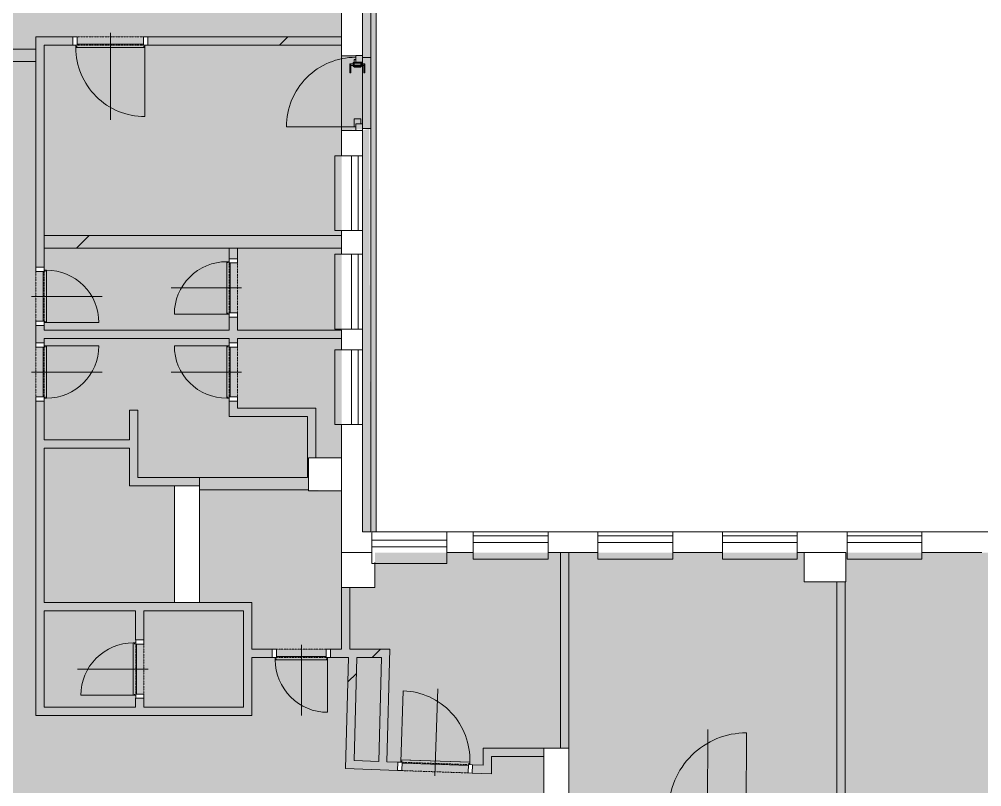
# Model space of a CAD drawing. Header units: millimetres. Extents: x 46521 to 258066, y -45352 to 20466.
# Drawn here: x 147724 to 159309, y -20402 to -11168 of the extents above; entities that cross this region are included whole.
import ezdxf

# ---------------------------------------------------------------- set-up
doc = ezdxf.new("R2010")
doc.units = ezdxf.units.MM
doc.linetypes.add('Čerchovaná se dvěma tečkami', pattern=[2.59, 1, -0.53, 0, -0.53, 0, -0.53])
for name, color, linetype, lineweight in [('A-DETL-GENF', 92, 'Continuous', 13), ('A-DETL-THIN', 151, 'Continuous', 13), ('A-DOOR', 31, 'Continuous', 13), ('A-DOOR-FRAM', 31, 'Continuous', 25), ('A-FLOR', 192, 'Continuous', 13), ('A-GENM', 13, 'Continuous', 13), ('A-GLAZ', 151, 'Continuous', 13), ('A-GLAZ-SILL', 1, 'Continuous', 13), ('A-WALL', 113, 'Continuous', 13), ('A-WALL-PATT', 111, 'Continuous', 35), ('S-COLS', 52, 'Continuous', 13)]:
    doc.layers.add(name, color=color, linetype=linetype, lineweight=lineweight)
pattern_1 = [(45, (128393, 0), (-4242.6, 4242.6), [])]

# ---------------------------------------------------------------- blocks, each defined once
blk = doc.blocks.new('DVERE_1k_oblozka - DD03_01_800x1970_koupelna-1549498-Mapka _ závislý 6')
at = {"layer": 'A-DOOR', "lineweight": 9}
for p, q in [((0, -103), (0, 947)), ((-415, 47), (-415, 907)), ((-400, 47), (-450, 47)), ((-450, 47), (-450, -53)), ((415, 77), (-415, 77)), ((-415, 77), (-415, 62)), ((-415, 62), (-400, 62)), ((-400, -53), (-400, 47)), ((-400, 37), (400, 37)), ((305, 77), (-305, 77)), ((400, 62), (415, 62)), ((450, 47), (400, 47)), ((400, 47), (400, -53)), ((415, 62), (415, 77)), ((415, 77), (415, 47)), ((450, -53), (450, 47)), ((-450, -53), (-400, -53)), ((400, -53), (450, -53))]:
    blk.add_line(p, q, dxfattribs=at)
at = {"layer": 'A-DOOR', "linetype": 'Čerchovaná se dvěma tečkami', "lineweight": 9}
for p, q in [((-400, 47), (400, 47)), ((-400, -53), (400, -53))]:
    blk.add_line(p, q, dxfattribs=at)
at = {"layer": 'A-DOOR', "lineweight": 9}
blk.add_arc((-415, 77), 830, 360, 90, dxfattribs=at)
at = {"layer": 'A-DOOR-FRAM', "lineweight": 9}
for p, q in [((-400, 47), (-450, 47)), ((-400, -53), (-400, 47)), ((400, 47), (400, -53)), ((400, 47), (450, 47)), ((-450, -53), (-400, -53)), ((450, -53), (400, -53))]:
    blk.add_line(p, q, dxfattribs=at)
blk = doc.blocks.new('DVERE_1k_oblozka - DD03_01_900x1970_koupelna-1549502-Mapka _ závislý 6')
at = {"layer": 'A-DOOR', "lineweight": 9}
for p, q in [((0, 128), (0, -1072)), ((-500, 78), (-450, 78)), ((-500, -72), (-500, 78)), ((-450, 78), (-450, -72)), ((450, 78), (500, 78)), ((450, -72), (450, 78)), ((500, 78), (500, -72)), ((-450, -72), (-500, -72)), ((-465, -72), (-465, -1032)), ((-465, -87), (-450, -87)), ((-465, -102), (-465, -87)), ((465, -102), (-465, -102)), ((-450, -62), (450, -62)), ((355, -102), (-355, -102)), ((500, -72), (450, -72)), ((450, -87), (465, -87)), ((465, -102), (465, -72)), ((465, -87), (465, -102))]:
    blk.add_line(p, q, dxfattribs=at)
at = {"layer": 'A-DOOR', "linetype": 'Čerchovaná se dvěma tečkami', "lineweight": 9}
for p, q in [((-450, 78), (450, 78)), ((-450, -72), (450, -72))]:
    blk.add_line(p, q, dxfattribs=at)
at = {"layer": 'A-DOOR', "lineweight": 9}
blk.add_arc((-465, -102), 930, 270, 0, dxfattribs=at)
at = {"layer": 'A-DOOR-FRAM', "lineweight": 9}
for p, q in [((-500, 78), (-450, 78)), ((-450, 78), (-450, -72)), ((450, -72), (450, 78)), ((500, 78), (450, 78)), ((-450, -72), (-500, -72)), ((450, -72), (500, -72))]:
    blk.add_line(p, q, dxfattribs=at)
blk = doc.blocks.new('DVERE_1k_oblozka - DD03_01_600x1970_koupelna-1549500-Mapka _ závislý 6')
at = {"layer": 'A-DOOR', "lineweight": 9}
for p, q in [((-315, 47), (-315, 707)), ((0, -103), (0, 747)), ((-300, 47), (-350, 47)), ((-350, 47), (-350, -53)), ((315, 77), (-315, 77)), ((-315, 77), (-315, 62)), ((-315, 62), (-300, 62)), ((-300, -53), (-300, 47)), ((-300, 37), (300, 37)), ((205, 77), (-205, 77)), ((300, 62), (315, 62)), ((350, 47), (300, 47)), ((300, 47), (300, -53)), ((315, 62), (315, 77)), ((315, 77), (315, 47)), ((350, -53), (350, 47)), ((-350, -53), (-300, -53)), ((300, -53), (350, -53))]:
    blk.add_line(p, q, dxfattribs=at)
at = {"layer": 'A-DOOR', "linetype": 'Čerchovaná se dvěma tečkami', "lineweight": 9}
for p, q in [((-300, 47), (300, 47)), ((-300, -53), (300, -53))]:
    blk.add_line(p, q, dxfattribs=at)
at = {"layer": 'A-DOOR', "lineweight": 9}
blk.add_arc((-315, 77), 630, 360, 90, dxfattribs=at)
at = {"layer": 'A-DOOR-FRAM', "lineweight": 9}
for p, q in [((-300, 47), (-350, 47)), ((-300, -53), (-300, 47)), ((300, 47), (300, -53)), ((300, 47), (350, 47)), ((-350, -53), (-300, -53)), ((350, -53), (300, -53))]:
    blk.add_line(p, q, dxfattribs=at)
blk = doc.blocks.new('DVERE_1k_oblozka - DD03_01_600x1970_koupelna-1549499-Mapka _ závislý 6')
at = {"layer": 'A-DOOR', "lineweight": 9}
for p, q in [((-350, 53), (-300, 53)), ((-350, -47), (-350, 53)), ((-300, 53), (-300, -47)), ((0, 103), (0, -747)), ((300, 53), (350, 53)), ((300, -47), (300, 53)), ((350, 53), (350, -47)), ((-300, -47), (-350, -47)), ((-315, -47), (-315, -707)), ((-315, -62), (-300, -62)), ((-315, -77), (-315, -62)), ((315, -77), (-315, -77)), ((-300, -37), (300, -37)), ((205, -77), (-205, -77)), ((350, -47), (300, -47)), ((300, -62), (315, -62)), ((315, -77), (315, -47)), ((315, -62), (315, -77))]:
    blk.add_line(p, q, dxfattribs=at)
at = {"layer": 'A-DOOR', "linetype": 'Čerchovaná se dvěma tečkami', "lineweight": 9}
for p, q in [((-300, 53), (300, 53)), ((-300, -47), (300, -47))]:
    blk.add_line(p, q, dxfattribs=at)
at = {"layer": 'A-DOOR', "lineweight": 9}
blk.add_arc((-315, -77), 630, 270, 0, dxfattribs=at)
at = {"layer": 'A-DOOR-FRAM', "lineweight": 9}
for p, q in [((-350, 53), (-300, 53)), ((-300, 53), (-300, -47)), ((300, -47), (300, 53)), ((350, 53), (300, 53)), ((-300, -47), (-350, -47)), ((300, -47), (350, -47))]:
    blk.add_line(p, q, dxfattribs=at)
blk = doc.blocks.new('DVERE_1k_oblozka - DD03_01_800x1970_koupelna-V20-Mapka _ závislý 6')
at = {"layer": 'A-DOOR', "lineweight": 9}
for p, q in [((0, -103), (0, 947)), ((-415, 47), (-415, 907)), ((-400, 47), (-450, 47)), ((-450, 47), (-450, -53)), ((415, 77), (-415, 77)), ((-415, 77), (-415, 62)), ((-415, 62), (-415, 77)), ((-415, 62), (-400, 62)), ((-400, -53), (-400, 47)), ((-400, 37), (400, 37)), ((305, 77), (-305, 77)), ((400, 62), (415, 62)), ((415, 62), (400, 62)), ((450, 47), (400, 47)), ((400, 47), (400, -53)), ((415, 62), (415, 77)), ((415, 77), (415, 47)), ((450, -53), (450, 47)), ((-450, -53), (-400, -53)), ((400, -53), (450, -53))]:
    blk.add_line(p, q, dxfattribs=at)
at = {"layer": 'A-DOOR', "linetype": 'Čerchovaná se dvěma tečkami', "lineweight": 9}
for p, q in [((-400, 47), (400, 47)), ((-400, -53), (400, -53))]:
    blk.add_line(p, q, dxfattribs=at)
at = {"layer": 'A-DOOR', "lineweight": 9}
blk.add_arc((-415, 77), 830, 360, 90, dxfattribs=at)
at = {"layer": 'A-DOOR-FRAM', "lineweight": 9}
for p, q in [((-400, 47), (-450, 47)), ((-400, -53), (-400, 47)), ((400, 47), (400, -53)), ((400, 47), (450, 47)), ((-450, -53), (-400, -53)), ((450, -53), (400, -53))]:
    blk.add_line(p, q, dxfattribs=at)
blk = doc.blocks.new('OKNO_1k_nadsvetlik - OKNO_1k_nadsvetlik_900 x 1500-1969487-Mapka _ závislý 6')
at = {"layer": 'A-GLAZ', "color": 51, "lineweight": 9}
for p, q in [((-450, 126), (450, 126)), ((-450, 25), (-450, 126)), ((450, 126), (450, 25)), ((450, 25), (-450, 25)), ((-450, 25), (450, 25)), ((-450, -55), (-450, 25)), ((450, 25), (450, -55)), ((450, -55), (-450, -55))]:
    blk.add_line(p, q, dxfattribs=at)
blk = doc.blocks.new('parapet s nosem_vnitní - parapet s nosem_vnitní-1280301-Mapka _ závislý 6')
at = {"layer": 'A-GENM', "color": 51, "lineweight": 9}
for p, q in [((-450, -190), (-450, 0)), ((450, 0), (450, -190)), ((-450, -190), (-450, -200)), ((-450, -200), (450, -200)), ((-450, -200), (450, -200)), ((450, -200), (450, -190))]:
    blk.add_line(p, q, dxfattribs=at)
blk = doc.blocks.new('OKNO_1k_nadsvetlik - OKNO_1k_nadsvetlik_900 x 1500-1969459-Mapka _ závislý 6')
at = {"layer": 'A-GLAZ', "lineweight": 9}
for p, q in [((-450, 126), (450, 126)), ((-450, 75), (-450, 126)), ((450, 126), (450, 75)), ((450, 75), (-450, 75)), ((-450, 75), (450, 75)), ((-450, -5), (-450, 75)), ((450, 75), (450, -5)), ((450, -5), (-450, -5))]:
    blk.add_line(p, q, dxfattribs=at)
blk = doc.blocks.new('parapet s nosem_vnitní - parapet s nosem_vnitní-V25-Mapka _ závislý 6')
at = {"layer": 'A-GENM', "lineweight": 9}
for p, q in [((-450, -190), (-450, 0)), ((450, 0), (450, -190)), ((-450, -190), (-450, -200)), ((-450, -200), (450, -200)), ((-450, -200), (450, -200)), ((450, -200), (450, -190))]:
    blk.add_line(p, q, dxfattribs=at)
blk = doc.blocks.new('OKNO_dvere vchod_1k_nadsvetlik - vstupni dvere 1100_2435 2-1384119-Mapka _ závislý 6')
at = {"layer": 'A-GLAZ', "lineweight": 9}
for p, q in [((-995, -45), (-995, 790)), ((-347, 25), (-237, 25)), ((-237, 25), (-347, 25)), ((-347, 25), (-347, 12)), ((-347, 12), (-347, 25)), ((-347, 12), (-237, 12)), ((-237, 12), (-347, 12)), ((-257, 12), (-257, -142)), ((-237, 12), (-257, 12)), ((-237, 12), (-257, 12)), ((-237, 25), (-237, 12)), ((-237, 25), (-237, 12)), ((-237, -142), (-237, 12)), ((-1040, -45), (-960, -45)), ((-1040, -125), (-1040, -45)), ((-995, -25), (-900, -25)), ((-995, -45), (-995, -25)), ((-960, -45), (-995, -45)), ((-960, -105), (-960, -45)), ((-960, -45), (-960, -125)), ((-900, -105), (-960, -105)), ((-900, -25), (-900, -105)), ((-280, -25), (-185, -25)), ((-280, -105), (-280, -25)), ((-220, -105), (-280, -105)), ((-270, -15), (-270, -115)), ((-224, -15), (-270, -15)), ((-224, -15), (-270, -15)), ((-224, -15), (-270, -15)), ((-224, -15), (-270, -15)), ((-270, -115), (-224, -115)), ((-270, -115), (-224, -115)), ((-270, -115), (-224, -115)), ((-270, -115), (-224, -115)), ((-251, -15), (-243, -15)), ((-251, -15), (-243, -15)), ((-243, -115), (-251, -115)), ((-243, -115), (-251, -115)), ((-224, -115), (-224, -15)), ((-224, -44), (-224, -15)), ((-185, -45), (-220, -45)), ((-220, -45), (-220, -105)), ((-220, -45), (-140, -45)), ((-220, -125), (-220, -45)), ((-185, -25), (-185, -45)), ((-140, -45), (-140, -125)), ((-960, -125), (-1040, -125)), ((-347, -142), (-237, -142)), ((-237, -142), (-347, -142)), ((-347, -155), (-347, -142)), ((-347, -142), (-347, -155)), ((-347, -155), (-237, -155)), ((-237, -155), (-347, -155)), ((-257, -142), (-237, -142)), ((-257, -142), (-237, -142)), ((-237, -142), (-237, -155)), ((-237, -142), (-237, -155)), ((-140, -125), (-220, -125))]:
    blk.add_line(p, q, dxfattribs=at)
blk.add_arc((-995, -45), 835, 360, 90, dxfattribs=at)
at = {"layer": 'A-GLAZ-SILL', "lineweight": 9}
blk.add_line((-1040, 125), (-140, 125), dxfattribs=at)
blk = doc.blocks.new('OKNO_1k - OKNO_1k_900x1000-2034286-Mapka _ závislý 6')
at = {"layer": 'A-GLAZ', "lineweight": 9}
for p, q in [((-450, 126), (450, 126)), ((-450, 75), (-450, 126)), ((450, 126), (450, 75)), ((450, 75), (-450, 75)), ((-450, 75), (450, 75)), ((-450, -5), (-450, 75)), ((450, 75), (450, -5)), ((450, -5), (-450, -5))]:
    blk.add_line(p, q, dxfattribs=at)
blk = doc.blocks.new('Betonový pravoúhlý sloup - 400 x 420mm-2278915-Mapka _ závislý 6')
at = {"layer": 'S-COLS', "lineweight": 9}
h = blk.add_hatch(dxfattribs=at)
h.set_pattern_fill('FP_130', color=256, style=0, pattern_type=2)
h.set_pattern_definition([(45, (-23410, 17795), (-7184.2, 7184.2), []), (45, (-20537, 17795), (-7184.2, 7184.2), []), (45, (-14789, 17795), (-4310.5, 10058), [4064, -2032, 67, -1965])])
h.paths.add_polyline_path([(165, -210), (200, -210), (200, 85), (165, 90), (165, 210), (-200, 210), (-200, -210), (133, -210)])
for p, q in [((165, 210), (-200, 210)), ((-200, 210), (-200, -210)), ((200, -210), (200, 90)), ((-200, -210), (200, -210))]:
    blk.add_line(p, q, dxfattribs=at)
blk = doc.blocks.new('Betonový čtvercový sloup - 400 x 400-V131-Mapka _ závislý 6')
at = {"layer": 'S-COLS', "lineweight": 9}
h = blk.add_hatch(dxfattribs=at)
h.set_pattern_fill('FP_131', color=256, style=0, pattern_type=2)
h.set_pattern_definition([(45, (-23010, 16643), (-7184.2, 7184.2), []), (45, (-20137, 16643), (-7184.2, 7184.2), []), (45, (-14389, 16643), (-4310.5, 10058), [4064, -2032, 67, -1965])])
h.paths.add_polyline_path([(-200, -200), (200, -200), (200, 200), (-200, 200)])
for p, q in [((200, 200), (-200, 200)), ((-200, 200), (-200, -200)), ((200, -200), (200, 200)), ((-200, -200), (200, -200))]:
    blk.add_line(p, q, dxfattribs=at)
blk = doc.blocks.new('Betonový pravoúhlý sloup - 350 x 500mm-V132-Mapka _ závislý 6')
at = {"layer": 'S-COLS', "lineweight": 9}
h = blk.add_hatch(dxfattribs=at)
h.set_pattern_fill('FP_132', color=256, style=0, pattern_type=2)
h.set_pattern_definition([(315, (17760, 29029), (7184.2, 7184.2), []), (315, (17760, 26155), (7184.2, 7184.2), []), (315, (17760, 20408), (10058, 4310.5), [4064, -2032, 67, -1965])])
h.paths.add_polyline_path([(-175, -250), (175, -250), (175, 250), (-175, 250)])
for p, q in [((175, 250), (-175, 250)), ((-175, 250), (-175, -250)), ((175, -250), (175, 250)), ((-175, -250), (175, -250))]:
    blk.add_line(p, q, dxfattribs=at)

msp = doc.modelspace()

# ---------------------------------------------------------------- hatches: boundary and pattern name
at = {"layer": 'A-DETL-GENF', "lineweight": 9}
h = msp.add_hatch(color=1, dxfattribs=at)
h.paths.add_polyline_path([(127107.9, -28962.3), (127107.9, -27933.8), (126937.9, -27933.8), (126937.9, -28962.3)])
h.paths.add_polyline_path([(139462.9, -28962.3), (139462.9, -27933.8), (133202.9, -27933.8), (133202.9, -27115.5), (133342.9, -27115.5), (133342.9, -26157.5), (127187.9, -26157.5), (127187.9, -27300), (127642.9, -27300), (127642.9, -27933.8), (127357.9, -27933.8), (127357.9, -28962.3), (135504.5, -28962.3)])
h.paths.add_polyline_path([(139762.9, -28962.3), (145152.6, -28962.3), (145152.6, -27933.8), (139762.9, -27933.8), (139762.9, -28329.9)])
h.paths.add_polyline_path([(173435.4, -17205.8), (173435.4, -17200.8), (173135.4, -17205.8)])
h.paths.add_polyline_path([(170427.4, -17205.8), (169617.8, -17205.8), (169617.8, -17625.8), (169217.8, -17625.8), (169217.8, -17205.8), (167472.8, -17205.8), (167472.8, -16585.8), (167872.8, -16585.8), (167872.8, -16955.8), (170505.4, -16955.8), (170505.4, -16555.8), (170905.4, -16555.8), (170890.2, -16979.2), (170747.4, -17200.8), (170427.4, -17200.8)])
h.paths.add_polyline_path([(170747.4, -17205.8), (170747.4, -17520.8), (170427.4, -17520.8), (170427.4, -17205.8), (170505.4, -17205.8)])
h.paths.add_polyline_path([(162207, -28812.5), (163236.6, -28812.5), (163236.6, -28514.7), (163336.6, -28514.7), (163336.6, -27156.7), (169656.9, -27156.7), (169656.9, -22765.8), (169241.9, -22765.8), (169241.9, -22732.3), (169152.2, -22732.3), (169152.2, -22382.3), (169656.9, -22365.8), (169656.9, -19232.3), (169906.9, -19249.4), (169906.9, -19829.6), (171996.9, -19829.6), (171996.9, -19579.6), (172046.9, -19579.6), (172046.9, -19829.6), (172846.9, -19829.6), (172846.9, -19579.6), (172896.9, -19579.6), (172896.9, -19829.6), (177130.4, -19829.6), (177130.4, -17205.8), (176182.9, -17205.8), (176182.9, -17500.8), (175882.9, -17500.8), (175882.9, -17205.8), (173435.4, -17205.8), (173435.4, -17500.8), (173135.4, -17500.8), (173135.4, -17205.8), (170750.5, -17200.8), (170905.4, -16955.8), (176480.4, -16955.8), (176480.4, -16583.6), (176880.4, -16583.6), (176880.4, -10920.5), (176480.4, -10920.5), (176480.4, -10523.2), (170893.4, -10563.9), (170893.4, -10951), (170476, -10951.7), (170473.4, -10563.9), (170322.6, -10561), (170321.4, -10384.9), (169221.4, -10392.4), (169221.4, -10572.4), (167152.6, -10577.1), (167151.4, -10406.4), (167101.3, -10392.4), (167101, -10372.1), (165451.2, -10372.1), (165451, -10417.9), (165401.5, -10418.2), (165402.7, -10598.2), (161880.4, -10622.1), (161880.4, -11022.1), (161480.4, -11022.1), (161480.4, -16631.1), (161900.4, -16631.1), (161900.4, -17172.1), (161480.4, -17172.1), (161480.4, -17584.7), (157672.2, -17584.7), (157672.2, -17934.7), (157172.2, -17934.7), (157172.2, -17584.7), (152003.6, -17584.7), (152003.6, -18004.7), (151603.6, -18004.7), (151603.6, -16843.3), (151203.6, -16829.6), (151203.6, -16443.3), (151603.6, -16443.3), (151603.6, -12505.8), (151936.8, -12485), (151953.6, -12480.8), (151953.6, -17334.7), (152018.6, -17334.7), (152018.6, -4240.9), (151953.6, -4240.9), (151936.8, -11622.4), (151853.6, -11605.8), (151603.6, -11605.8), (151603.6, -10845.8), (151268.6, -10845.8), (151268.6, -10445.8), (151603.6, -10445.8), (151603.6, -4686.1), (151268.6, -4686.1), (151268.6, -4286.1), (151603.6, -4286.1), (151603.6, -4240.9), (145196, -4240.9), (145196, -4286.1), (145521, -4286.1), (145521, -4686.1), (145196, -4686.1), (145196, -10445.8), (145521, -10445.8), (145521, -10845.8), (145196, -10845.8), (145196, -16143.3), (145620.7, -16143.3), (145620.7, -16843.3), (145220.7, -16843.3), (145220.7, -16443.3), (139625.4, -16443.3), (139612.6, -16843.3), (139225.4, -16843.3), (139225.4, -16443.3), (133650.4, -16443.3), (133650.4, -16143.3), (134486.1, -16140.2), (134486.1, -15478.3), (134826.1, -15478.3), (134826.1, -9908.2), (134416.1, -9908.2), (134416.1, -9358.2), (134826.1, -9358.2), (134826.1, -6966.2), (134396.1, -6966.2), (134396.1, -6451.2), (134826.1, -6451.2), (134826.1, -886.8), (134293.3, -886.8), (134293.3, -431.8), (128841.1, -431.8), (128841.1, -871.8), (128406.1, -890.9), (128406.1, -6443.2), (128826.1, -6443.2), (128826.1, -6963.2), (128406.1, -6963.2), (128406.1, -9340.2), (128841.1, -9340.2), (128841.1, -9908.2), (128406.1, -9908.2), (128406.1, -14351.8), (128051.1, -14357.8), (128051.1, -15446.9), (128075.1, -15451.8), (128076.1, -15451.8), (128861.1, -15451.8), (128861.1, -16130), (131154.2, -16130), (131154.2, -15402.4), (131609.2, -15402.4), (131609.2, -16140), (131699.2, -16143.3), (131699.2, -16430), (127602.9, -16430), (127602.9, -16830), (127187.9, -16830), (127187.9, -21265), (127602.9, -21265), (127602.9, -21665), (127187.9, -21665), (127207.5, -25857.5), (133642.9, -25857.5), (133642.9, -27683.8), (139242.9, -27683.8), (139242.9, -27206.6), (139642.9, -27206.6), (139642.9, -27683.8), (145239.7, -27683.8), (145239.7, -27206.6), (145639.7, -27206.6), (145639.7, -24339.4), (145889.7, -24339.4), (145889.7, -25069.4), (146429.7, -25069.4), (146429.7, -25319.4), (147329.7, -25319.4), (147329.7, -25069.4), (149519.7, -25069.4), (149519.7, -25319.4), (150404.7, -25319.4), (150419.7, -25069.4), (150995.8, -25069.4), (150995.8, -22482.5), (151345.8, -22482.5), (151345.8, -22392.5), (151745.8, -22392.5), (151745.8, -22812.5), (151345.8, -22812.5), (151345.8, -28412.5), (151690.8, -28412.5), (151690.8, -28812.5), (157242, -28812.5), (157242, -28417.5), (157642, -28417.5), (157642, -28812.5), (160236.6, -28812.5)])
h.paths.add_polyline_path([(160236.6, -24342.5), (160136.6, -24342.5), (160153, -24292.5), (160236.6, -24292.5)])
h.paths.add_polyline_path([(139542.9, -24274.3), (139542.9, -24224.3), (139642.9, -24224.3), (139642.9, -24274.3)])
h.paths.add_polyline_path([(160236.6, -23492.5), (160136.6, -23492.5), (160153, -23442.5), (160236.6, -23442.5)])
h.paths.add_polyline_path([(139642.9, -23424.3), (139542.9, -23424.3), (139542.9, -23374.3), (139642.9, -23374.3)])
h.paths.add_polyline_path([(152739.7, -22812.5), (152739.7, -22712.5), (152789.7, -22712.5), (152789.7, -22812.5)])
h.paths.add_polyline_path([(151939.7, -22812.5), (151889.7, -22812.5), (151889.7, -22712.5), (151939.7, -22712.5)])
h.paths.add_polyline_path([(155509.7, -22812.5), (155509.7, -22712.5), (155559.7, -22712.5), (155559.7, -22812.5)])
h.paths.add_polyline_path([(158786.6, -22812.5), (158786.6, -22712.5), (158836.6, -22712.5), (158836.6, -22812.5)])
h.paths.add_polyline_path([(157986.6, -22812.5), (157936.6, -22812.5), (157936.6, -22712.5), (157986.6, -22712.5)])
h.paths.add_polyline_path([(156409.7, -22812.5), (156359.7, -22812.5), (156359.7, -22712.5), (156409.7, -22712.5)])
h.paths.add_polyline_path([(161206.6, -22812.5), (161156.6, -22812.5), (161156.6, -22712.5), (161206.6, -22712.5)])
h.paths.add_polyline_path([(160356.6, -22812.5), (160306.6, -22812.5), (160306.6, -22712.5), (160356.6, -22712.5)])
h.paths.add_polyline_path([(145604.9, -22802.5), (145302.6, -22802.5), (145302.6, -22382.5), (145702.6, -22382.5), (145702.6, -22802.5), (145639.7, -22802.5)])
h.paths.add_polyline_path([(163081.6, -22732.3), (163081.6, -22382.3), (163581.6, -22382.3), (163581.6, -22732.3)])
h.paths.add_polyline_path([(162184.1, -22719.8), (162184.1, -22544.8), (162409.1, -22544.8), (162409.1, -22719.8)])
h.paths.add_polyline_path([(157172.2, -22712.5), (157172.2, -22362.5), (157672.2, -22362.5), (157672.2, -22712.5)])
h.paths.add_polyline_path([(164715.8, -22532.3), (164665.8, -22532.3), (164665.8, -22382.3), (164715.8, -22382.3)])
h.paths.add_polyline_path([(163815.8, -22532.3), (163815.8, -22382.3), (163865.8, -22382.3), (163865.8, -22532.3)])
h.paths.add_polyline_path([(130392.2, -22425), (130292.2, -22425), (130292.2, -22375), (130392.2, -22375)])
h.paths.add_polyline_path([(133342.9, -21665), (133202.9, -21665), (133202.9, -21265), (133642.9, -21265), (133642.9, -21665), (133542.9, -21665)])
h.paths.add_polyline_path([(138994.1, -21599.6), (138944.1, -21599.6), (138944.1, -21499.6), (138994.1, -21519.5), (138994.1, -21562)])
h.paths.add_polyline_path([(138094.1, -21599.6), (138094.1, -21499.6), (138144.1, -21519.5), (138144.1, -21599.6)])
h.paths.add_polyline_path([(135914.1, -21599.6), (135864.1, -21599.6), (135864.1, -21499.6), (135914.1, -21519.5), (135914.1, -21562)])
h.paths.add_polyline_path([(135014.1, -21599.6), (135014.1, -21499.6), (135064.1, -21519.5), (135064.1, -21599.6)])
h.paths.add_polyline_path([(130392.2, -21575), (130292.2, -21575), (130292.2, -21525), (130392.2, -21525)])
h.paths.add_polyline_path([(139761.1, -21562), (139261.1, -21562), (139261.1, -21212), (139761.1, -21212), (139761.1, -21519.5)])
h.paths.add_polyline_path([(132892.9, -21415), (132842.9, -21415), (132842.9, -21265), (132892.9, -21265)])
h.paths.add_polyline_path([(132042.9, -21415), (131992.9, -21415), (131992.9, -21265), (132042.9, -21265)])
h.paths.add_polyline_path([(150615.8, -21322.5), (150615.8, -21222.5), (150665.8, -21222.5), (150665.8, -21322.5)])
h.paths.add_polyline_path([(151265.8, -21322.5), (151265.8, -21222.5), (151315.8, -21222.5), (151315.8, -21322.5)])
h.paths.add_polyline_path([(131699.2, -20900), (131549.2, -20900), (131549.2, -20850), (131699.2, -20850)])
h.paths.add_polyline_path([(160347.8, -20879.4), (160348.4, -20729.2), (160398.4, -20729.2), (160397.8, -20879.4), (160347.8, -20879.2)])
h.paths.add_polyline_path([(159397.8, -20875.6), (159398.4, -20725.4), (159448.4, -20725.4), (159447.8, -20875.6), (159397.8, -20875.4)])
h.paths.add_polyline_path([(156507, -20863.9), (156457, -20863.7), (156457.6, -20713.7), (156507.6, -20713.9), (156507, -20863.7)])
h.paths.add_polyline_path([(155557, -20860.1), (155507, -20859.9), (155507.6, -20709.9), (155557.6, -20710.1), (155557, -20859.9)])
h.paths.add_polyline_path([(154339.4, -20705.3), (154039.4, -20704.1), (154039.4, -19936.3), (154339.4, -19936.3), (154339.4, -20036.3)])
h.paths.add_polyline_path([(153176.7, -20237.4), (153126.7, -20235.7), (153130.2, -20135.8), (153180.2, -20137.5), (153176.8, -20235.7)])
h.paths.add_polyline_path([(152327.2, -20207.8), (152277.2, -20206), (152280.7, -20106.1), (152330.7, -20107.8), (152327.3, -20206)])
h.paths.add_polyline_path([(131549.2, -20050), (131549.2, -20000), (131699.2, -20000), (131699.2, -20050)])
h.paths.add_polyline_path([(136163.2, -19675.3), (136162.7, -19525.3), (136212.7, -19525.3), (136213.2, -19675.1)])
h.paths.add_polyline_path([(137013.2, -19672.1), (137012.7, -19522.1), (137062.7, -19522.1), (137063.2, -19671.9)])
h.paths.add_polyline_path([(140379.1, -19659.3), (140379.1, -19509.3), (140428.5, -19509.2), (140428.5, -19659.2)])
h.paths.add_polyline_path([(141229.1, -19656.1), (141229.1, -19506.1), (141278.5, -19505.9), (141278.5, -19655.9)])
h.paths.add_polyline_path([(142228.5, -19543.3), (141928.5, -19543.3), (141928.5, -19143.3), (142228.5, -19143.3), (142228.5, -19503.5)])
h.paths.add_polyline_path([(149124.7, -19336.3), (149124.7, -19286.3), (149224.7, -19286.3), (149224.7, -19336.3)])
h.paths.add_polyline_path([(168446.9, -19232.3), (168446.9, -19132.3), (168496.9, -19132.3), (168496.9, -19232.3)])
h.paths.add_polyline_path([(169346.9, -19232.3), (169296.9, -19232.3), (169296.9, -19132.3), (169346.9, -19132.3)])
h.paths.add_polyline_path([(144428.5, -19013.3), (144428.5, -18913.3), (144478.5, -18913.3), (144478.5, -19013.3)])
h.paths.add_polyline_path([(145400.5, -19013.3), (145400.5, -18913.3), (145450.5, -18913.3), (145450.5, -19013.3)])
h.paths.add_polyline_path([(143720.7, -19013.3), (143678.5, -19013.3), (143678.5, -18913.3), (143728.5, -18913.3), (143728.5, -19013.3)])
h.paths.add_polyline_path([(146300.5, -19013.3), (146250.5, -19013.3), (146250.5, -18913.3), (146300.5, -18913.3)])
h.paths.add_polyline_path([(150769.4, -18846.3), (150769.4, -18746.3), (150819.4, -18746.3), (150819.4, -18846.3)])
h.paths.add_polyline_path([(151469.4, -18846.3), (151419.4, -18846.3), (151419.4, -18746.3), (151469.4, -18746.3)])
h.paths.add_polyline_path([(149224.7, -18686.3), (149124.7, -18686.3), (149124.7, -18636.3), (149224.7, -18636.3)])
h.paths.add_polyline_path([(149893.6, -18186.3), (149593.6, -18186.3), (149593.6, -16779.6), (149893.6, -16779.6), (149893.6, -18114.3)])
h.paths.add_polyline_path([(163447, -17972.1), (163198.5, -17972.1), (163198.5, -17272.1), (163608.5, -17272.1), (163608.5, -17972.1)])
h.paths.add_polyline_path([(162258.5, -17272.1), (162258.5, -17172.1), (162308.5, -17172.1), (162308.5, -17272.1)])
h.paths.add_polyline_path([(163108.5, -17272.1), (163108.5, -17172.1), (163158.5, -17172.1), (163158.5, -17272.1)])
h.paths.add_polyline_path([(175882.9, -17205.8), (176189.6, -17200.8), (176182.9, -17200.8), (175882.9, -17200.8)])
h.paths.add_polyline_path([(133565.4, -16843.3), (133215.4, -16843.3), (133215.4, -16143.3), (133565.4, -16143.3), (133565.4, -16443.3)])
h.paths.add_polyline_path([(150250.1, -15761.9), (150250.1, -15711.9), (150350.1, -15711.9), (150350.1, -15761.9)])
h.paths.add_polyline_path([(147922.6, -15761.9), (147922.6, -15711.9), (148022.6, -15711.9), (148022.6, -15761.9)])
h.paths.add_polyline_path([(131709.1, -15384.9), (131609.1, -15384.9), (131609.2, -15334.9), (131709.1, -15334.9)])
h.paths.add_polyline_path([(148022.6, -15111.9), (147922.6, -15111.9), (147922.6, -15061.9), (148022.6, -15061.9)])
h.paths.add_polyline_path([(150350.1, -15111.9), (150250.1, -15111.9), (150250.1, -15061.9), (150350.1, -15061.9)])
h.paths.add_polyline_path([(148022.6, -14851.9), (147922.6, -14851.9), (147922.6, -14801.9), (148022.6, -14801.9)])
h.paths.add_polyline_path([(150250.1, -14750.1), (150250.1, -14700.1), (150350.1, -14709.1), (150350.1, -14750.1)])
h.paths.add_polyline_path([(131709.1, -14534.9), (131609.1, -14534.9), (131609.1, -14484.9), (131709.1, -14484.9)])
h.paths.add_polyline_path([(148022.6, -14201.9), (147922.6, -14201.9), (147922.6, -14151.9), (148022.6, -14151.9)])
h.paths.add_polyline_path([(150250.1, -14100.1), (150250.1, -14050.1), (150350.1, -14050.1), (150350.1, -14100.1)])
h.paths.add_polyline_path([(167322.8, -13752.1), (167322.8, -13702.1), (167472.8, -13702.1), (167472.8, -13752.1)])
h.paths.add_polyline_path([(167472.8, -12902.1), (167322.8, -12902.1), (167322.8, -12852.1), (167472.8, -12852.1)])
h.paths.add_polyline_path([(167592.8, -12689.7), (167592.8, -12589.7), (167642.3, -12589.4), (167642.3, -12689.4)])
h.paths.add_polyline_path([(168242.8, -12686.6), (168242.3, -12586.6), (168292.3, -12586.6), (168292.8, -12686.3)])
h.paths.add_polyline_path([(170807.1, -12047.2), (170806.7, -11997.2), (170906.7, -11997.2), (170893.4, -12046.4)])
h.paths.add_polyline_path([(149270.3, -11479.2), (149220.3, -11479.2), (149220.3, -11379.2), (149270.3, -11379.2)])
h.paths.add_polyline_path([(148420.3, -11479.2), (148370.3, -11479.2), (148370.3, -11379.2), (148420.3, -11379.2)])
h.paths.add_polyline_path([(170799.3, -11197.2), (170806.7, -11147.2), (170898.8, -11147.2), (170893.4, -11196.4), (170806.7, -11197.2)])
h.paths.add_polyline_path([(133006.1, -11177.1), (133006.1, -11127.1), (133105.9, -11126.7), (133103.2, -11176.7)])
h.paths.add_polyline_path([(167472.8, -10977.1), (167472.8, -10577.1), (167872.8, -10584.2), (167872.8, -10977.1)])
h.paths.add_polyline_path([(133003.2, -10327.1), (133003.2, -10277.1), (133103.1, -10276.7), (133103.1, -10326.7)])
h.paths.add_polyline_path([(132989.1, -6045), (132989.1, -5995), (133088.9, -5994.7), (133088.9, -6044.7)])
h.paths.add_polyline_path([(132986.3, -5195), (132986.3, -5145), (133086.1, -5144.7), (133086.1, -5194.7)])
h.paths.add_polyline_path([(134186.1, -3625), (134136.1, -3625), (134136.1, -3525), (134186.1, -3525)])
h.paths.add_polyline_path([(133286.1, -3625), (133286.1, -3525), (133336.1, -3525), (133336.1, -3625)])
at = {"layer": 'A-WALL-PATT', "lineweight": 9}
h = msp.add_hatch(dxfattribs=at)
h.set_pattern_fill('FP_44', color=256, angle=45, style=0, pattern_type=2)
h.set_pattern_definition([(135, (151853.6, -7862), (-5747.4, -5747.4), []), (90, (149161.4, 1296), (-5747.4, 5747.4), [1016, -10478.7]), (135, (149161.4, 2312), (-5747.4, -5747.4), [1016, -7112]), (180, (148443, 3030.6), (-5747.4, -5747.4), [1016, -10478.7]), (225, (147427, 3031), (5747.4, -5747.4), [1016, -7112]), (90, (146708.6, 1296), (-5747.4, 5747.4), [1016, -10478.7]), (135, (147427, 578), (-5747.4, -5747.4), [1016, -7112]), (180, (148443, 578), (-5747.4, -5747.4), [1016, -10478.7]), (225, (149161.4, 1296), (5747.4, -5747.4), [1016, -7112]), (135, (145780, 3959.5), (-5747.4, -5747.4), [2032, -6096])])
h.paths.add_polyline_path([(151603.6, -17584.7), (151853.6, -17584.7), (151853.6, -16045.1), (151603.6, -16045.1), (151603.6, -17334.7)])
h.paths.add_polyline_path([(151723.6, -15145.1), (151853.6, -15145.1), (151853.6, -14895.1), (151603.6, -14910.1), (151618.1, -15145.1), (151627.8, -15145.1)])
h.paths.add_polyline_path([(151698.7, -13995.1), (151853.6, -13995.1), (151853.6, -13710.1), (151603.6, -13710.1), (151603.6, -13995.1)])
h.paths.add_polyline_path([(151821.9, -12810.1), (151853.6, -12810.1), (151853.6, -12505.8), (151603.6, -12505.8), (151603.6, -12810.1), (151803.6, -12810.1)])
h.paths.add_polyline_path([(151773.6, -11605.8), (151853.6, -11605.8), (151853.6, -10295.8), (151603.6, -10295.8), (151603.6, -11605.8)])
h.paths.add_polyline_path([(151723.6, -8195.8), (151853.6, -8195.8), (151853.6, -7595.8), (151603.6, -7595.8), (151603.6, -8195.8), (151694.1, -8195.8)])
h.paths.add_polyline_path([(151603.6, -5495.8), (151853.6, -5495.8), (151853.6, -3886.1), (151608.8, -3886.1), (151603.6, -4686.1)])
h = msp.add_hatch(color=41, dxfattribs=at)
h.paths.add_polyline_path([(151953.6, -17334.7), (151936.8, -12485), (151853.6, -12505.8), (151854.6, -17334.7), (151936.8, -17334.7)])
h.paths.add_polyline_path([(151953.6, -11625.8), (151936.8, -4236.1), (151853.6, -4236.1), (151854.6, -11605.8), (151936.8, -11622.4)])
h = msp.add_hatch(dxfattribs=at)
h.set_pattern_fill('FP_36', color=256, style=0, pattern_type=2)
h.set_pattern_definition(pattern_1)
h.paths.add_polyline_path([(149882.8, -11479.2), (151603.6, -11479.2), (151603.6, -11379.2), (149270.3, -11379.2), (149270.3, -11479.2)])
h.paths.add_polyline_path([(148370.3, -11479.2), (148370.3, -11379.2), (147922.6, -11379.2), (147922.6, -11479.2), (148022.6, -11479.2)])
h = msp.add_hatch(dxfattribs=at)
h.set_pattern_fill('FP_36', color=256, style=0, pattern_type=2)
h.set_pattern_definition(pattern_1)
h.paths.add_polyline_path([(150350.1, -13920.1), (151603.6, -13920.1), (151603.6, -13770.1), (148022.6, -13770.1), (148022.6, -13920.1), (150250.1, -13920.1)])
h = msp.add_hatch(dxfattribs=at)
h.set_pattern_fill('FP_91', color=256, angle=45, style=0, pattern_type=2)
h.set_pattern_definition([(135, (149893.6, -14609), (-5747, -5747), []), (90, (147201.4, -5451.3), (-5747.4, 5747.4), [1016, -10478.7]), (135, (147201.4, -4435), (-5747.4, -5747.4), [1016, -7112]), (180, (146483, -3717), (-5747.4, -5747.4), [1016, -10478.7]), (225, (145467, -3717), (5747.4, -5747.4), [1016, -7112]), (90, (144748.6, -5451.3), (-5747.4, 5747.4), [1016, -10478.7]), (135, (145467, -6170), (-5747.4, -5747.4), [1016, -7112]), (180, (146483, -6170), (-5747.4, -5747.4), [1016, -10478.7]), (225, (147201.4, -5451), (5747.4, -5747.4), [1016, -7112]), (135, (143820, -2788), (-5747.4, -5747.4), [2032, -6096])])
h.paths.add_polyline_path([(149893.6, -18186.3), (149882.8, -16779.6), (149593.6, -16779.6), (149593.6, -18186.3), (149882.8, -18186.3)])
h = msp.add_hatch(dxfattribs=at)
h.set_pattern_fill('FP_49', color=256, angle=45, style=0, pattern_type=2)
h.set_pattern_definition([(45, (159541, -17585), (-5747, 5747), []), (360, (168698.6, -14892.6), (5747.4, 5747.4), [1016, -10478.7]), (45, (169714.6, -14892.6), (-5747.4, 5747.4), [1016, -7112]), (90, (170433, -14174), (-5747.4, 5747.4), [1016, -10478.7]), (135, (170433, -13158), (-5747.4, -5747.4), [1016, -7112]), (360, (168698.6, -12440), (5747.4, 5747.4), [1016, -10478.7]), (45, (167980, -13158), (-5747.4, 5747.4), [1016, -7112]), (90, (167980, -14174), (-5747.4, 5747.4), [1016, -10478.7]), (135, (168698.6, -14892.6), (-5747.4, -5747.4), [1016, -7112]), (45, (171362, -11511), (-5747.4, 5747.4), [2032, -6096])])
h.paths.add_polyline_path([(161480.4, -17584.7), (161480.4, -17334.7), (160208.6, -17334.7), (160208.6, -17584.7), (161230.4, -17584.7)])
h.paths.add_polyline_path([(151853.6, -17584.7), (151968.6, -17584.7), (151953.6, -17334.7), (151853.6, -17334.7)])
h.paths.add_polyline_path([(152868.6, -17584.7), (153188.6, -17584.7), (153188.6, -17334.7), (152868.6, -17334.7), (152868.6, -17514.7)])
h.paths.add_polyline_path([(155588.6, -17584.7), (156188.6, -17584.7), (156188.6, -17334.7), (155588.6, -17334.7), (155588.6, -17539.4)])
h.paths.add_polyline_path([(157172.2, -17584.7), (157688.6, -17584.7), (157688.6, -17334.7), (157088.6, -17334.7), (157088.6, -17584.7)])
h.paths.add_polyline_path([(154688.6, -17584.7), (154688.6, -17334.7), (154088.6, -17334.7), (154088.6, -17584.7), (154339.4, -17584.7)])
h.paths.add_polyline_path([(159308.6, -17584.7), (159308.6, -17334.7), (158588.6, -17334.7), (158588.6, -17584.7)])
h = msp.add_hatch(dxfattribs=at)
h.set_pattern_fill('FP_36', color=256, style=0, pattern_type=2)
h.set_pattern_definition(pattern_1)
h.paths.add_polyline_path([(152183.1, -18846.3), (152185.8, -18746.3), (151469.4, -18746.3), (151469.4, -18846.3), (152083.1, -18846.3)])
h.paths.add_polyline_path([(150769.4, -18846.3), (150769.4, -18746.3), (150524.7, -18746.3), (150524.7, -18846.3)])
h = msp.add_hatch(dxfattribs=at)
h.set_pattern_fill('FP_36', color=256, style=0, pattern_type=2)
h.set_pattern_definition(pattern_1)
h.paths.add_polyline_path([(151753.4, -20087.7), (151786.2, -18846.3), (151686.2, -18846.3), (151653.4, -20084.2)])
h = msp.add_hatch(dxfattribs=at)
h.set_pattern_fill('FP_73', color=256, angle=45, style=0, pattern_type=2)
h.set_pattern_definition([(315, (154039.4, -23194), (5747, 5747), []), (270, (156731.6, -32352), (5747.4, -5747.4), [1016, -10478.7]), (315, (156731.6, -33368), (5747.4, 5747.4), [1016, -7112]), (360, (157450, -34086), (5747.4, 5747.4), [1016, -10478.7]), (45, (158466, -34086), (-5747.4, 5747.4), [1016, -7112]), (270, (159184.4, -32352), (5747.4, -5747.4), [1016, -10478.7]), (315, (158466, -31633), (5747.4, 5747.4), [1016, -7112]), (360, (157450, -31633.4), (5747.4, 5747.4), [1016, -10478.7]), (45, (156731.6, -32352), (-5747.4, 5747.4), [1016, -7112]), (315, (160113, -35015), (5747.4, 5747.4), [2032, -6096])])
h.paths.add_polyline_path([(154339.4, -20705.3), (154339.4, -19936.3), (154039.4, -19936.3), (154039.4, -20704.1), (154239.4, -20704.9)])

# ---------------------------------------------------------------- linework, layer by layer
at = {"layer": 'A-DETL-THIN', "lineweight": 9}
for p, q in [((152018.6, -17334.7), (152018.6, -4240.9)), ((161230.4, -17334.7), (152018.6, -17334.7))]:
    msp.add_line(p, q, dxfattribs=at)
at = {"layer": 'A-FLOR', "lineweight": 9}
msp.add_line((151853.6, -12425.8), (151853.6, -11685.8), dxfattribs=at)
at = {"layer": 'A-WALL', "color": 60, "lineweight": 9}
for p, q in [((151953.6, -17334.7), (151953.6, -4236.1)), ((151853.6, -11605.8), (151854.6, -11605.8)), ((151936.8, -11625.8), (151953.6, -11625.8)), ((151854.6, -12505.8), (151853.6, -12505.8)), ((151953.6, -12480.8), (151936.8, -12480.8)), ((148022.6, -18186.3), (148022.6, -16329.6)), ((151853.6, -17334.7), (151953.6, -17334.7)), ((148022.6, -19446.3), (148022.6, -18286.3)), ((147922.6, -18656.3), (147922.6, -19546.3))]:
    msp.add_line(p, q, dxfattribs=at)
at = {"layer": 'A-WALL', "lineweight": 9}
for p, q in [((151603.6, -10295.8), (151603.6, -11605.8)), ((151853.6, -11605.8), (151853.6, -10295.8)), ((147922.6, -11379.2), (147922.6, -14151.9)), ((148370.3, -11379.2), (147922.6, -11379.2)), ((151603.6, -11379.2), (149270.3, -11379.2)), ((147922.6, -11527.5), (146435.7, -11527.5)), ((148022.6, -14151.9), (148022.6, -11479.2)), ((148022.6, -11479.2), (148370.3, -11479.2)), ((149270.3, -11479.2), (151603.6, -11479.2)), ((146585.7, -11677.5), (147922.6, -11677.5)), ((151603.6, -11605.8), (151773.6, -11605.8)), ((151773.6, -12505.8), (151603.6, -12505.8)), ((151603.6, -12505.8), (151603.6, -12810.1)), ((151853.6, -12810.1), (151853.6, -12505.8)), ((151603.6, -13770.1), (148022.6, -13770.1)), ((151603.6, -13995.1), (151603.6, -13710.1)), ((151853.6, -13995.1), (151853.6, -13710.1)), ((148022.6, -13920.1), (151603.6, -13920.1)), ((150250.1, -13920.1), (150250.1, -14050.1)), ((150350.1, -14050.1), (150350.1, -13920.1)), ((150250.1, -14750.1), (150250.1, -14910.1)), ((150350.1, -14910.1), (150350.1, -14750.1)), ((147922.6, -14851.9), (147922.6, -15061.9)), ((148022.6, -14910.1), (148022.6, -14851.9)), ((150250.1, -14910.1), (148022.6, -14910.1)), ((151603.6, -14910.1), (150350.1, -14910.1)), ((151603.6, -14910.1), (151603.6, -15145.1)), ((151853.6, -15145.1), (151853.6, -14895.1)), ((148022.6, -15061.9), (148022.6, -15010.1)), ((148022.6, -15010.1), (150250.1, -15010.1)), ((150250.1, -15010.1), (150250.1, -15061.9)), ((150350.1, -15010.1), (151603.6, -15010.1)), ((150350.1, -15061.9), (150350.1, -15010.1)), ((147922.6, -15761.9), (147922.6, -18656.3)), ((148022.6, -16229.6), (148022.6, -15761.9)), ((149052.6, -15869.6), (149052.6, -16229.6)), ((149152.6, -15869.6), (149052.6, -15869.6)), ((149152.6, -16679.6), (149152.6, -15869.6)), ((150250.1, -15761.9), (150250.1, -15947.1)), ((150350.1, -15847.1), (150350.1, -15761.9)), ((151293.6, -15847.1), (150350.1, -15847.1)), ((151293.6, -16443.3), (151293.6, -15847.1)), ((150250.1, -15947.1), (151193.6, -15947.1)), ((151193.6, -15947.1), (151193.6, -16679.6)), ((151603.6, -16045.1), (151603.6, -16443.3)), ((151853.6, -17334.7), (151853.6, -16045.1)), ((149052.6, -16229.6), (148022.6, -16229.6)), ((148022.6, -16329.6), (149052.6, -16329.6)), ((149052.6, -16329.6), (149052.6, -16779.6)), ((151193.6, -16679.6), (149152.6, -16679.6)), ((149893.6, -18186.3), (149893.6, -16679.6)), ((149052.6, -16779.6), (149893.6, -16779.6)), ((149593.6, -16779.6), (149593.6, -18186.3)), ((149893.6, -16829.6), (151203.6, -16829.6)), ((151603.6, -16843.3), (151603.6, -17584.7)), ((153188.6, -17334.7), (152868.6, -17334.7)), ((154688.6, -17334.7), (154088.6, -17334.7)), ((156188.6, -17334.7), (155588.6, -17334.7)), ((157688.6, -17334.7), (157088.6, -17334.7)), ((159308.6, -17334.7), (158588.6, -17334.7)), ((152868.6, -17584.7), (153188.6, -17584.7)), ((154088.6, -17584.7), (154688.6, -17584.7)), ((154239.4, -17584.7), (154239.4, -19936.3)), ((154339.4, -20705.3), (154339.4, -17584.7)), ((155588.6, -17584.7), (156188.6, -17584.7)), ((157088.6, -17584.7), (157172.2, -17584.7)), ((158588.6, -17584.7), (159308.6, -17584.7)), ((157563.5, -17934.7), (157563.5, -20718.1)), ((157663.5, -20718.5), (157663.5, -17934.7)), ((151603.6, -18004.7), (151603.6, -18746.3)), ((151703.6, -18746.3), (151703.6, -18004.7)), ((150524.7, -18186.3), (148022.6, -18186.3)), ((150524.7, -18746.3), (150524.7, -18186.3)), ((148022.6, -18286.3), (149124.7, -18286.3)), ((149124.7, -18286.3), (149124.7, -18636.3)), ((149224.7, -18286.3), (150424.7, -18286.3)), ((149224.7, -18636.3), (149224.7, -18286.3)), ((150424.7, -18286.3), (150424.7, -19446.3)), ((150769.4, -18746.3), (150524.7, -18746.3)), ((151603.6, -18746.3), (151469.4, -18746.3)), ((152185.8, -18746.3), (151703.6, -18746.3)), ((152149.9, -20101.5), (152185.8, -18746.3)), ((150524.7, -18846.3), (150769.4, -18846.3)), ((150524.7, -19546.3), (150524.7, -18846.3)), ((151469.4, -18846.3), (151686.2, -18846.3)), ((151686.2, -18846.3), (151650.8, -20184.2)), ((151753.4, -20087.7), (151786.2, -18846.3)), ((151786.2, -18846.3), (152083.1, -18846.3)), ((152083.1, -18846.3), (152050, -20098)), ((149124.7, -19336.3), (149124.7, -19446.3)), ((149224.7, -19446.3), (149224.7, -19336.3)), ((149124.7, -19446.3), (148022.6, -19446.3)), ((150424.7, -19446.3), (149224.7, -19446.3)), ((147922.6, -19546.3), (150524.7, -19546.3)), ((154339.4, -19936.3), (153306.9, -19936.3)), ((153306.9, -19936.3), (153306.9, -20141.9)), ((153406.9, -20036.3), (154039.4, -20036.3)), ((153406.9, -20245.5), (153406.9, -20036.3)), ((154039.4, -19936.3), (154039.4, -20854.1)), ((152050, -20098), (151753.4, -20087.7)), ((152280.7, -20106.1), (152149.9, -20101.5)), ((153306.9, -20141.9), (153180.2, -20137.5)), ((151650.8, -20184.2), (152277.2, -20206)), ((153176.7, -20237.4), (153406.9, -20245.5))]:
    msp.add_line(p, q, dxfattribs=at)
at = {"layer": 'A-WALL', "color": 51, "lineweight": 9}
for p, q in [((151854.6, -12505.8), (151854.6, -11605.8)), ((151936.8, -11625.8), (151854.6, -11625.8)), ((151854.6, -12480.8), (151936.8, -12480.8))]:
    msp.add_line(p, q, dxfattribs=at)

# ---------------------------------------------------------------- block references
at = {"layer": 'A-DOOR', "lineweight": 9}
for name, p, rotation in [('DVERE_1k_oblozka - DD03_01_800x1970_koupelna-1549498-Mapka _ závislý 6', (148820.3, -11432.1), 180), ('DVERE_1k_oblozka - DD03_01_600x1970_koupelna-1549500-Mapka _ závislý 6', (150297.3, -14400.1), 90), ('DVERE_1k_oblozka - DD03_01_600x1970_koupelna-1549499-Mapka _ závislý 6', (147975.5, -14501.9), 89.99999999999993), ('DVERE_1k_oblozka - DD03_01_600x1970_koupelna-1549500-Mapka _ závislý 6', (147975.5, -15411.9), 269.9999999999999), ('DVERE_1k_oblozka - DD03_01_600x1970_koupelna-1549499-Mapka _ závislý 6', (150297.3, -15411.9), 270), ('DVERE_1k_oblozka - DD03_01_600x1970_koupelna-1549500-Mapka _ závislý 6', (149171.9, -18986.3), 90), ('DVERE_1k_oblozka - DD03_01_600x1970_koupelna-1549500-Mapka _ závislý 6', (151119.4, -18799.1), 180), ('DVERE_1k_oblozka - DD03_01_800x1970_koupelna-V20-Mapka _ závislý 6', (152728.8, -20168.9), 357.9999999999999), ('DVERE_1k_oblozka - DD03_01_900x1970_koupelna-1549502-Mapka _ závislý 6', (156007.3, -20784.1), 179.7724506317132)]:
    msp.add_blockref(name, p, dxfattribs=dict(at, rotation=rotation))
at = {"layer": 'A-GENM', "lineweight": 9, "rotation": 269.9999999999999}
for p in [(151723.6, -13260.1), (151723.6, -14445.1), (151723.6, -15595.1)]:
    msp.add_blockref('parapet s nosem_vnitní - parapet s nosem_vnitní-V25-Mapka _ závislý 6', p, dxfattribs=at)
at = {"layer": 'A-GENM', "lineweight": 9}
for p in [(153638.6, -17464.7), (155138.6, -17464.7), (156638.6, -17464.7), (158138.6, -17464.7)]:
    msp.add_blockref('parapet s nosem_vnitní - parapet s nosem_vnitní-V25-Mapka _ závislý 6', p, dxfattribs=at)
at = {"layer": 'A-GENM', "color": 51, "lineweight": 9}
msp.add_blockref('parapet s nosem_vnitní - parapet s nosem_vnitní-1280301-Mapka _ závislý 6', (152418.6, -17514.7), dxfattribs=at)
at = {"layer": 'A-GLAZ', "lineweight": 9}
for name, p, rotation in [('OKNO_dvere vchod_1k_nadsvetlik - vstupni dvere 1100_2435 2-1384119-Mapka _ závislý 6', (151728.6, -11465.5), 89.99999999999993), ('OKNO_1k - OKNO_1k_900x1000-2034286-Mapka _ závislý 6', (151728.6, -13260.1), 269.9999999999999), ('OKNO_1k - OKNO_1k_900x1000-2034286-Mapka _ závislý 6', (151728.6, -14445.1), 269.9999999999999), ('OKNO_1k - OKNO_1k_900x1000-2034286-Mapka _ závislý 6', (151728.6, -15595.1), 269.9999999999999)]:
    msp.add_blockref(name, p, dxfattribs=dict(at, rotation=rotation))
at = {"layer": 'A-GLAZ', "color": 51, "lineweight": 9}
msp.add_blockref('OKNO_1k_nadsvetlik - OKNO_1k_nadsvetlik_900 x 1500-1969487-Mapka _ závislý 6', (152418.6, -17459.7), dxfattribs=at)
at = {"layer": 'A-GLAZ', "lineweight": 9}
for p in [(153638.6, -17459.7), (155138.6, -17459.7), (156638.6, -17459.7), (158138.6, -17459.7)]:
    msp.add_blockref('OKNO_1k_nadsvetlik - OKNO_1k_nadsvetlik_900 x 1500-1969459-Mapka _ závislý 6', p, dxfattribs=at)
at = {"layer": 'S-COLS', "lineweight": 9}
for name, p in [('Betonový čtvercový sloup - 400 x 400-V131-Mapka _ závislý 6', (151403.6, -16643.3)), ('Betonový pravoúhlý sloup - 400 x 420mm-2278915-Mapka _ závislý 6', (151803.6, -17794.7))]:
    msp.add_blockref(name, p, dxfattribs=at)
at = {"layer": 'S-COLS', "lineweight": 9, "rotation": 89.9999999999999}
msp.add_blockref('Betonový pravoúhlý sloup - 350 x 500mm-V132-Mapka _ závislý 6', (157422.2, -17759.7), dxfattribs=at)

doc.saveas('drawing.dxf')
